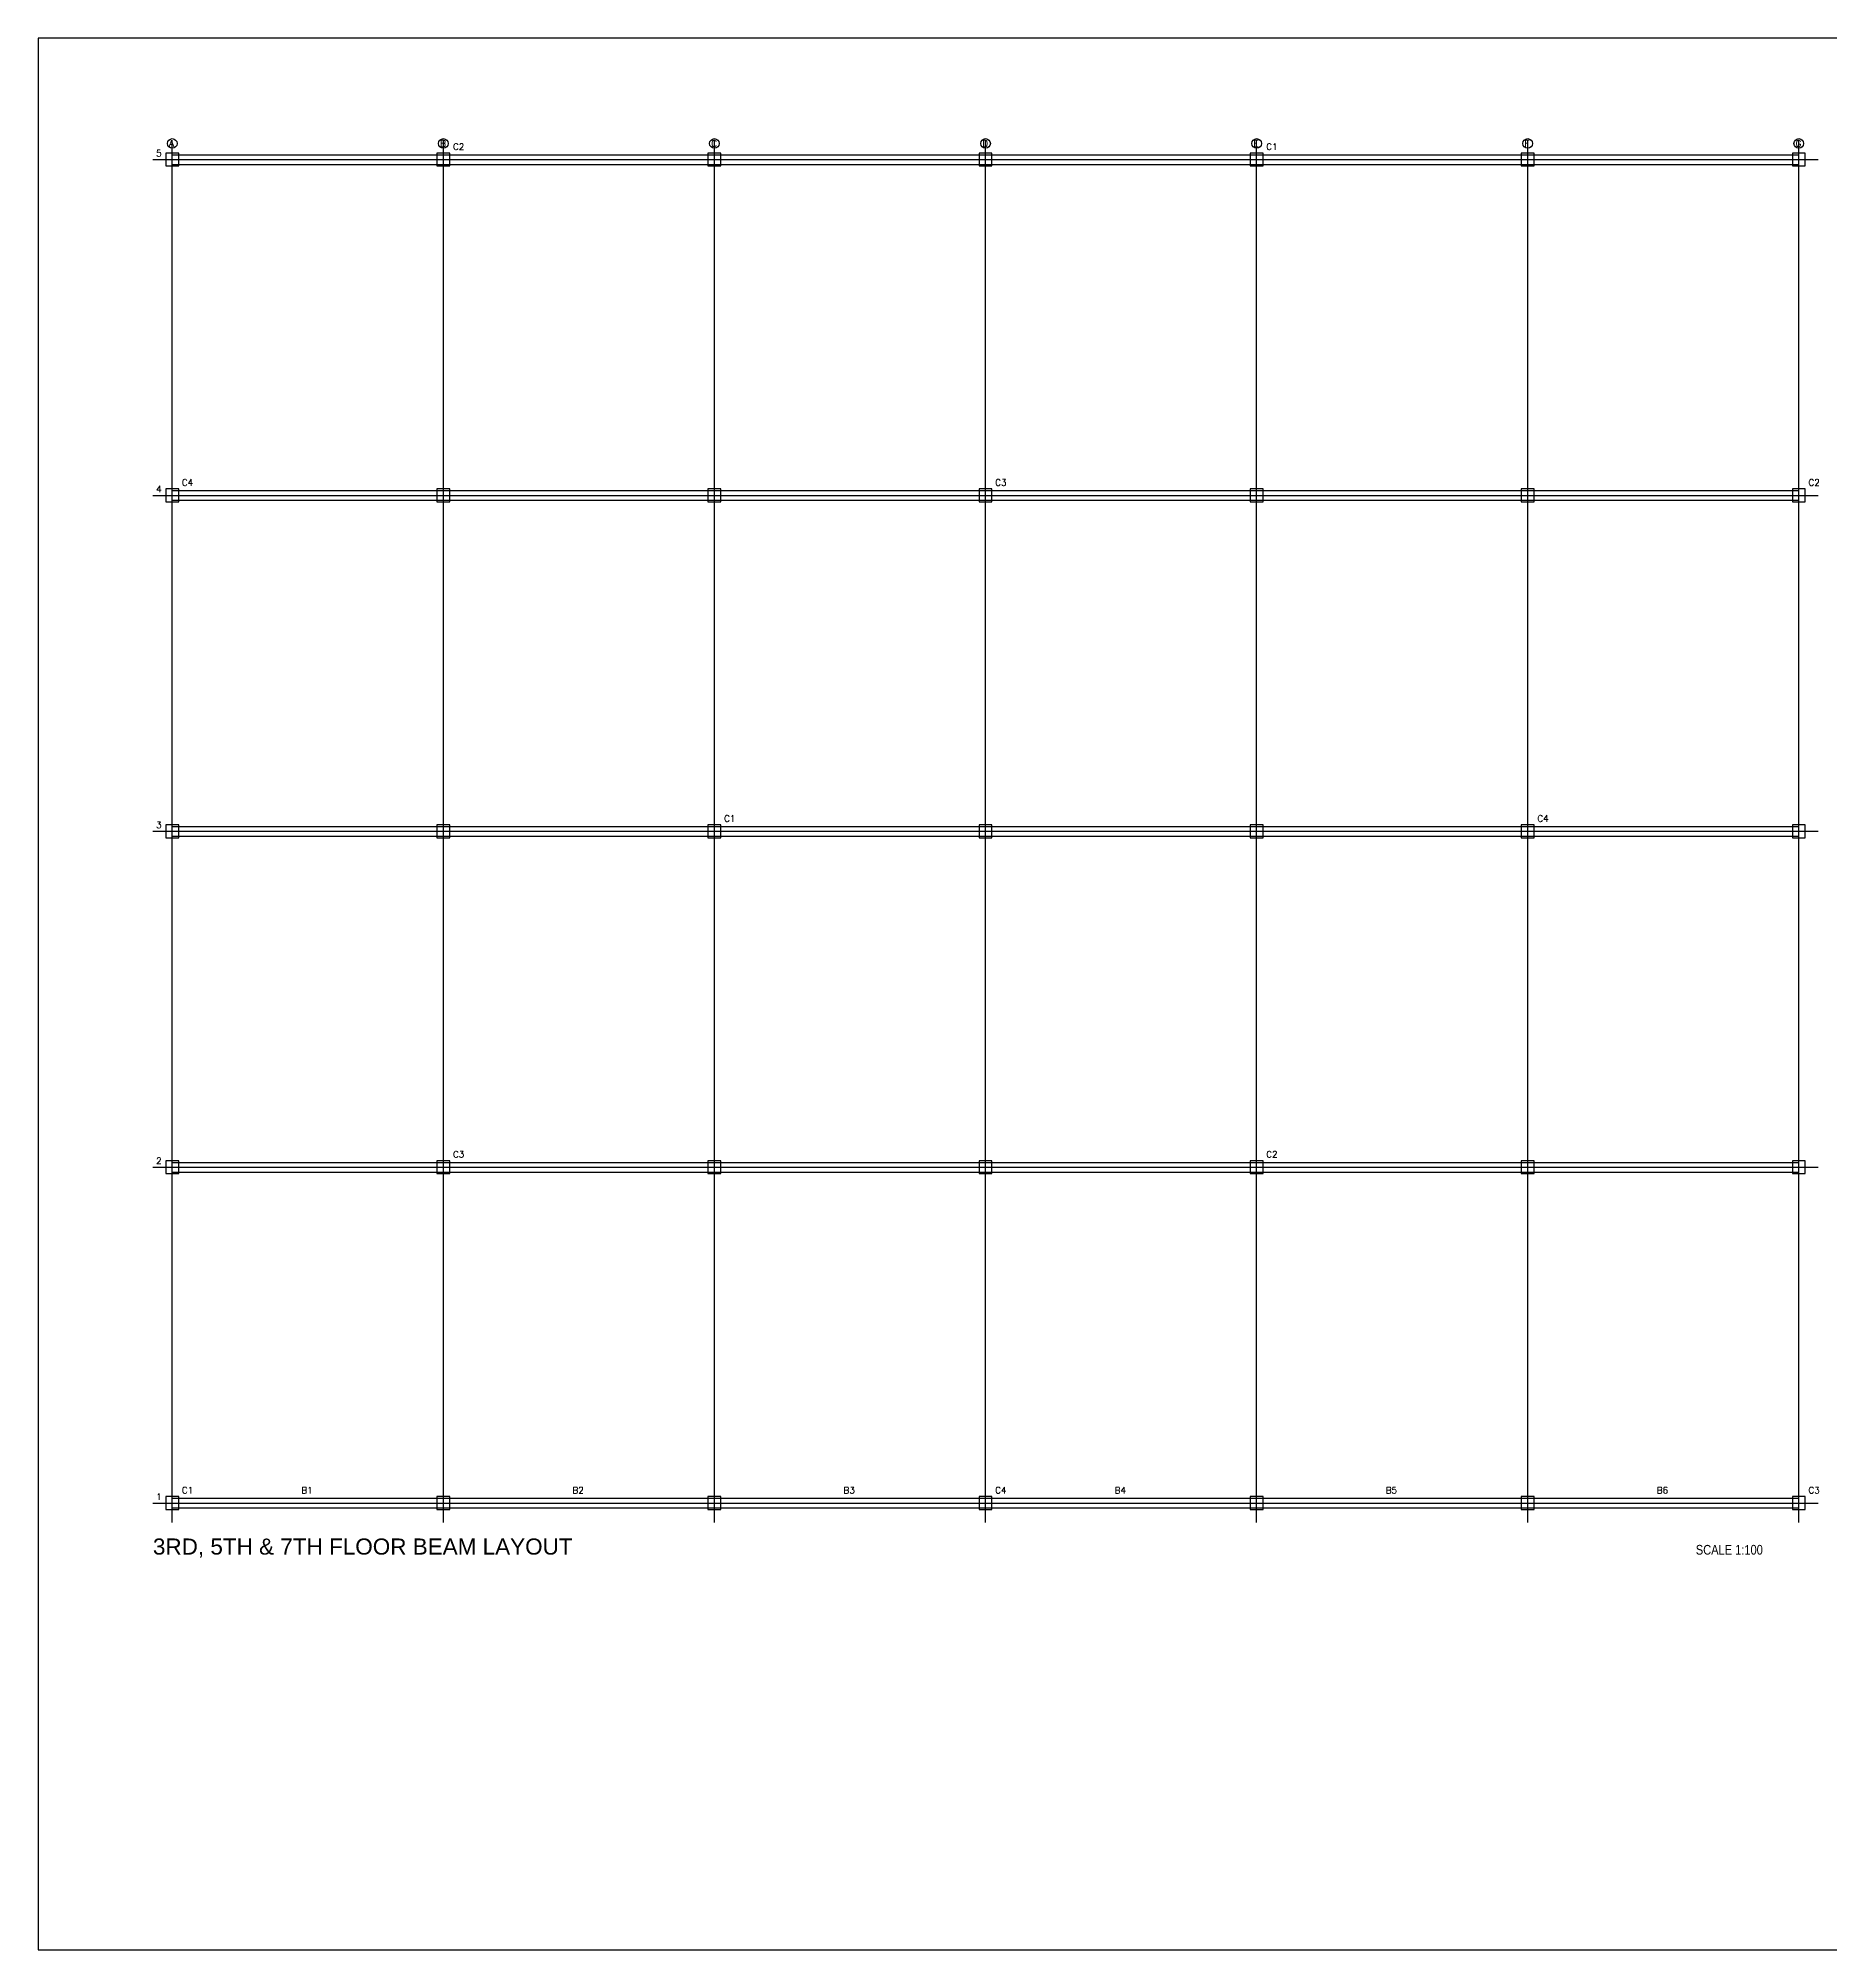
# Model space of a CAD drawing. Header units: millimetres. Extents: x 0 to 12841, y 0 to 594.
# Drawn here: x 5000 to 5557, y 0 to 594 of the extents above; entities that cross this region are included whole.
import ezdxf

# ---------------------------------------------------------------- set-up
doc = ezdxf.new("R2010")
doc.units = ezdxf.units.MM
for name, color, linetype in [('BEAM', 7, 'Continuous'), ('COLUMN', 7, 'Continuous'), ('FRAME', 7, 'Continuous'), ('GRID', 7, 'Continuous'), ('TITLES', 7, 'Continuous')]:
    doc.layers.add(name, color=color, linetype=linetype)
doc.styles.add('Arial', font='arial.ttf')
doc.styles.add('ROMANS', font='romans.shx')
doc.styles.add('SWISSC', font='swissc.ttf')

msp = doc.modelspace()

# ---------------------------------------------------------------- linework, layer by layer
at = {"layer": 'BEAM'}
for p, q in [((5041.64, 557.8), (5113.84, 557.8)), ((5041.64, 554.8), (5113.84, 554.8)), ((5113.84, 557.8), (5186.05, 557.8)), ((5113.84, 554.8), (5186.05, 554.8)), ((5186.05, 557.8), (5258.25, 557.8)), ((5186.05, 554.8), (5258.25, 554.8)), ((5258.25, 557.8), (5330.45, 557.8)), ((5258.25, 554.8), (5330.45, 554.8)), ((5330.45, 557.8), (5402.65, 557.8)), ((5330.45, 554.8), (5402.65, 554.8)), ((5402.65, 557.8), (5474.86, 557.8)), ((5402.65, 554.8), (5474.86, 554.8)), ((5474.86, 557.8), (5547.06, 557.8)), ((5474.86, 554.8), (5547.06, 554.8)), ((5041.64, 453.43), (5113.84, 453.43)), ((5113.84, 453.43), (5186.05, 453.43)), ((5186.05, 453.43), (5258.25, 453.43)), ((5258.25, 453.43), (5330.45, 453.43)), ((5330.45, 453.43), (5402.65, 453.43)), ((5402.65, 453.43), (5474.86, 453.43)), ((5474.86, 453.43), (5547.06, 453.43)), ((5041.64, 450.43), (5113.84, 450.43)), ((5113.84, 450.43), (5186.05, 450.43)), ((5186.05, 450.43), (5258.25, 450.43)), ((5258.25, 450.43), (5330.45, 450.43)), ((5330.45, 450.43), (5402.65, 450.43)), ((5402.65, 450.43), (5474.86, 450.43)), ((5474.86, 450.43), (5547.06, 450.43)), ((5041.64, 349.05), (5113.84, 349.05)), ((5041.64, 346.05), (5113.84, 346.05)), ((5113.84, 349.05), (5186.05, 349.05)), ((5113.84, 346.05), (5186.05, 346.05)), ((5186.05, 349.05), (5258.25, 349.05)), ((5186.05, 346.05), (5258.25, 346.05)), ((5258.25, 349.05), (5330.45, 349.05)), ((5258.25, 346.05), (5330.45, 346.05)), ((5330.45, 349.05), (5402.65, 349.05)), ((5330.45, 346.05), (5402.65, 346.05)), ((5402.65, 349.05), (5474.86, 349.05)), ((5402.65, 346.05), (5474.86, 346.05)), ((5474.86, 349.05), (5547.06, 349.05)), ((5474.86, 346.05), (5547.06, 346.05)), ((5041.64, 244.68), (5113.84, 244.68)), ((5113.84, 244.68), (5186.05, 244.68)), ((5186.05, 244.68), (5258.25, 244.68)), ((5258.25, 244.68), (5330.45, 244.68)), ((5330.45, 244.68), (5402.65, 244.68)), ((5402.65, 244.68), (5474.86, 244.68)), ((5474.86, 244.68), (5547.06, 244.68)), ((5041.64, 241.68), (5113.84, 241.68)), ((5113.84, 241.68), (5186.05, 241.68)), ((5186.05, 241.68), (5258.25, 241.68)), ((5258.25, 241.68), (5330.45, 241.68)), ((5330.45, 241.68), (5402.65, 241.68)), ((5402.65, 241.68), (5474.86, 241.68)), ((5474.86, 241.68), (5547.06, 241.68)), ((5041.64, 140.3), (5113.84, 140.3)), ((5041.64, 137.3), (5113.84, 137.3)), ((5113.84, 140.3), (5186.05, 140.3)), ((5113.84, 137.3), (5186.05, 137.3)), ((5186.05, 140.3), (5258.25, 140.3)), ((5186.05, 137.3), (5258.25, 137.3)), ((5258.25, 140.3), (5330.45, 140.3)), ((5258.25, 137.3), (5330.45, 137.3)), ((5330.45, 140.3), (5402.65, 140.3)), ((5330.45, 137.3), (5402.65, 137.3)), ((5402.65, 140.3), (5474.86, 140.3)), ((5402.65, 137.3), (5474.86, 137.3)), ((5474.86, 140.3), (5547.06, 140.3)), ((5474.86, 137.3), (5547.06, 137.3))]:
    msp.add_line(p, q, dxfattribs=at)
at = {"layer": 'COLUMN'}
for points in [[(5039.64, 554.3), (5043.64, 554.3), (5043.64, 558.3), (5039.64, 558.3)], [(5123.88, 554.3), (5127.88, 554.3), (5127.88, 558.3), (5123.88, 558.3)], [(5208.11, 554.3), (5212.11, 554.3), (5212.11, 558.3), (5208.11, 558.3)], [(5292.35, 554.3), (5296.35, 554.3), (5296.35, 558.3), (5292.35, 558.3)], [(5376.59, 554.3), (5380.59, 554.3), (5380.59, 558.3), (5376.59, 558.3)], [(5460.82, 554.3), (5464.82, 554.3), (5464.82, 558.3), (5460.82, 558.3)], [(5545.06, 554.3), (5549.06, 554.3), (5549.06, 558.3), (5545.06, 558.3)], [(5039.64, 449.93), (5043.64, 449.93), (5043.64, 453.93), (5039.64, 453.93)], [(5123.88, 449.93), (5127.88, 449.93), (5127.88, 453.93), (5123.88, 453.93)], [(5208.11, 449.93), (5212.11, 449.93), (5212.11, 453.93), (5208.11, 453.93)], [(5292.35, 449.93), (5296.35, 449.93), (5296.35, 453.93), (5292.35, 453.93)], [(5376.59, 449.93), (5380.59, 449.93), (5380.59, 453.93), (5376.59, 453.93)], [(5460.82, 449.93), (5464.82, 449.93), (5464.82, 453.93), (5460.82, 453.93)], [(5545.06, 449.93), (5549.06, 449.93), (5549.06, 453.93), (5545.06, 453.93)], [(5039.64, 345.55), (5043.64, 345.55), (5043.64, 349.55), (5039.64, 349.55)], [(5123.88, 345.55), (5127.88, 345.55), (5127.88, 349.55), (5123.88, 349.55)], [(5208.11, 345.55), (5212.11, 345.55), (5212.11, 349.55), (5208.11, 349.55)], [(5292.35, 345.55), (5296.35, 345.55), (5296.35, 349.55), (5292.35, 349.55)], [(5376.59, 345.55), (5380.59, 345.55), (5380.59, 349.55), (5376.59, 349.55)], [(5460.82, 345.55), (5464.82, 345.55), (5464.82, 349.55), (5460.82, 349.55)], [(5545.06, 345.55), (5549.06, 345.55), (5549.06, 349.55), (5545.06, 349.55)], [(5039.64, 241.18), (5043.64, 241.18), (5043.64, 245.18), (5039.64, 245.18)], [(5123.88, 241.18), (5127.88, 241.18), (5127.88, 245.18), (5123.88, 245.18)], [(5208.11, 241.18), (5212.11, 241.18), (5212.11, 245.18), (5208.11, 245.18)], [(5292.35, 241.18), (5296.35, 241.18), (5296.35, 245.18), (5292.35, 245.18)], [(5376.59, 241.18), (5380.59, 241.18), (5380.59, 245.18), (5376.59, 245.18)], [(5460.82, 241.18), (5464.82, 241.18), (5464.82, 245.18), (5460.82, 245.18)], [(5545.06, 241.18), (5549.06, 241.18), (5549.06, 245.18), (5545.06, 245.18)], [(5039.64, 136.8), (5043.64, 136.8), (5043.64, 140.8), (5039.64, 140.8)], [(5123.88, 136.8), (5127.88, 136.8), (5127.88, 140.8), (5123.88, 140.8)], [(5208.11, 136.8), (5212.11, 136.8), (5212.11, 140.8), (5208.11, 140.8)], [(5292.35, 136.8), (5296.35, 136.8), (5296.35, 140.8), (5292.35, 140.8)], [(5376.59, 136.8), (5380.59, 136.8), (5380.59, 140.8), (5376.59, 140.8)], [(5460.82, 136.8), (5464.82, 136.8), (5464.82, 140.8), (5460.82, 140.8)], [(5545.06, 136.8), (5549.06, 136.8), (5549.06, 140.8), (5545.06, 140.8)]]:
    msp.add_lwpolyline(points, close=True, dxfattribs=at)
at = {"layer": 'FRAME'}
msp.add_lwpolyline([(5000, 0), (5841, 0), (5841, 594), (5000, 594)], close=True, dxfattribs=at)
at = {"layer": 'GRID'}
for p, q in [((5041.64, 490.72), (5041.64, 562.3)), ((5125.88, 490.72), (5125.88, 562.3)), ((5210.11, 490.72), (5210.11, 562.3)), ((5294.35, 490.72), (5294.35, 562.3)), ((5378.59, 490.72), (5378.59, 562.3)), ((5462.82, 490.72), (5462.82, 562.3)), ((5547.06, 490.72), (5547.06, 562.3)), ((5035.64, 556.3), (5109.56, 556.3)), ((5109.56, 556.3), (5183.47, 556.3)), ((5183.47, 556.3), (5257.39, 556.3)), ((5257.39, 556.3), (5331.31, 556.3)), ((5331.31, 556.3), (5405.23, 556.3)), ((5405.23, 556.3), (5479.14, 556.3)), ((5479.14, 556.3), (5553.06, 556.3)), ((5041.64, 419.13), (5041.64, 490.72)), ((5125.88, 419.13), (5125.88, 490.72)), ((5210.11, 419.13), (5210.11, 490.72)), ((5294.35, 419.13), (5294.35, 490.72)), ((5378.59, 419.13), (5378.59, 490.72)), ((5462.82, 419.13), (5462.82, 490.72)), ((5547.06, 419.13), (5547.06, 490.72)), ((5035.64, 451.93), (5109.56, 451.93)), ((5109.56, 451.93), (5183.47, 451.93)), ((5183.47, 451.93), (5257.39, 451.93)), ((5257.39, 451.93), (5331.31, 451.93)), ((5331.31, 451.93), (5405.23, 451.93)), ((5405.23, 451.93), (5479.14, 451.93)), ((5479.14, 451.93), (5553.06, 451.93)), ((5041.64, 347.55), (5041.64, 419.13)), ((5125.88, 347.55), (5125.88, 419.13)), ((5210.11, 347.55), (5210.11, 419.13)), ((5294.35, 347.55), (5294.35, 419.13)), ((5378.59, 347.55), (5378.59, 419.13)), ((5462.82, 347.55), (5462.82, 419.13)), ((5547.06, 347.55), (5547.06, 419.13)), ((5035.64, 347.55), (5109.56, 347.55)), ((5041.64, 275.97), (5041.64, 347.55)), ((5109.56, 347.55), (5183.47, 347.55)), ((5125.88, 275.97), (5125.88, 347.55)), ((5183.47, 347.55), (5257.39, 347.55)), ((5210.11, 275.97), (5210.11, 347.55)), ((5257.39, 347.55), (5331.31, 347.55)), ((5294.35, 275.97), (5294.35, 347.55)), ((5331.31, 347.55), (5405.23, 347.55)), ((5378.59, 275.97), (5378.59, 347.55)), ((5405.23, 347.55), (5479.14, 347.55)), ((5462.82, 275.97), (5462.82, 347.55)), ((5479.14, 347.55), (5553.06, 347.55)), ((5547.06, 275.97), (5547.06, 347.55)), ((5041.64, 204.38), (5041.64, 275.97)), ((5125.88, 204.38), (5125.88, 275.97)), ((5210.11, 204.38), (5210.11, 275.97)), ((5294.35, 204.38), (5294.35, 275.97)), ((5378.59, 204.38), (5378.59, 275.97)), ((5462.82, 204.38), (5462.82, 275.97)), ((5547.06, 204.38), (5547.06, 275.97)), ((5035.64, 243.18), (5109.56, 243.18)), ((5109.56, 243.18), (5183.47, 243.18)), ((5183.47, 243.18), (5257.39, 243.18)), ((5257.39, 243.18), (5331.31, 243.18)), ((5331.31, 243.18), (5405.23, 243.18)), ((5405.23, 243.18), (5479.14, 243.18)), ((5479.14, 243.18), (5553.06, 243.18)), ((5041.64, 132.8), (5041.64, 204.38)), ((5125.88, 132.8), (5125.88, 204.38)), ((5210.11, 132.8), (5210.11, 204.38)), ((5294.35, 132.8), (5294.35, 204.38)), ((5378.59, 132.8), (5378.59, 204.38)), ((5462.82, 132.8), (5462.82, 204.38)), ((5547.06, 132.8), (5547.06, 204.38)), ((5035.64, 138.8), (5109.56, 138.8)), ((5109.56, 138.8), (5183.47, 138.8)), ((5183.47, 138.8), (5257.39, 138.8)), ((5257.39, 138.8), (5331.31, 138.8)), ((5331.31, 138.8), (5405.23, 138.8)), ((5405.23, 138.8), (5479.14, 138.8)), ((5479.14, 138.8), (5553.06, 138.8))]:
    msp.add_line(p, q, dxfattribs=at)
for centre in [(5041.64, 561.3), (5125.88, 561.3), (5210.11, 561.3), (5294.35, 561.3), (5378.59, 561.3), (5462.82, 561.3), (5547.06, 561.3)]:
    msp.add_circle(centre, 1.5, dxfattribs=at)

# ---------------------------------------------------------------- texts
at = {"layer": 'BEAM', "style": 'ROMANS'}
for s, p in [('B1', (5081.76, 141.8)), ('B2', (5165.99, 141.8)), ('B3', (5250.23, 141.8)), ('B4', (5334.47, 141.8)), ('B5', (5418.7, 141.8)), ('B6', (5502.94, 141.8))]:
    msp.add_text(s, height=2, dxfattribs=at).set_placement(p)
at = {"layer": 'COLUMN', "style": 'ROMANS'}
for s, p in [('C2', (5128.88, 559.3)), ('C1', (5381.59, 559.3)), ('C4', (5044.64, 454.93)), ('C3', (5297.35, 454.93)), ('C2', (5550.06, 454.93)), ('C1', (5213.11, 350.55)), ('C4', (5465.82, 350.55)), ('C3', (5128.88, 246.18)), ('C2', (5381.59, 246.18)), ('C1', (5044.64, 141.8)), ('C4', (5297.35, 141.8)), ('C3', (5550.06, 141.8))]:
    msp.add_text(s, height=2, dxfattribs=at).set_placement(p)
at = {"layer": 'GRID', "style": 'ROMANS'}
for s, p in [('5', (5036.64, 557.3)), ('A', (5040.64, 560.3)), ('B', (5124.88, 560.3)), ('C', (5209.11, 560.3)), ('D', (5293.35, 560.3)), ('E', (5377.59, 560.3)), ('F', (5461.82, 560.3)), ('G', (5546.06, 560.3)), ('4', (5036.64, 452.93)), ('3', (5036.64, 348.55)), ('2', (5036.64, 244.18)), ('1', (5036.64, 139.8))]:
    msp.add_text(s, height=2, dxfattribs=at).set_placement(p)
at = {"layer": 'TITLES'}
for s, height, style, p in [('3RD, 5TH & 7TH FLOOR BEAM LAYOUT', 5, 'Arial', (5035.64, 122.8)), ('SCALE 1:100', 3, 'SWISSC', (5515.06, 122.8))]:
    msp.add_text(s, height=height, dxfattribs=dict(at, style=style)).set_placement(p)

doc.saveas('drawing.dxf')
